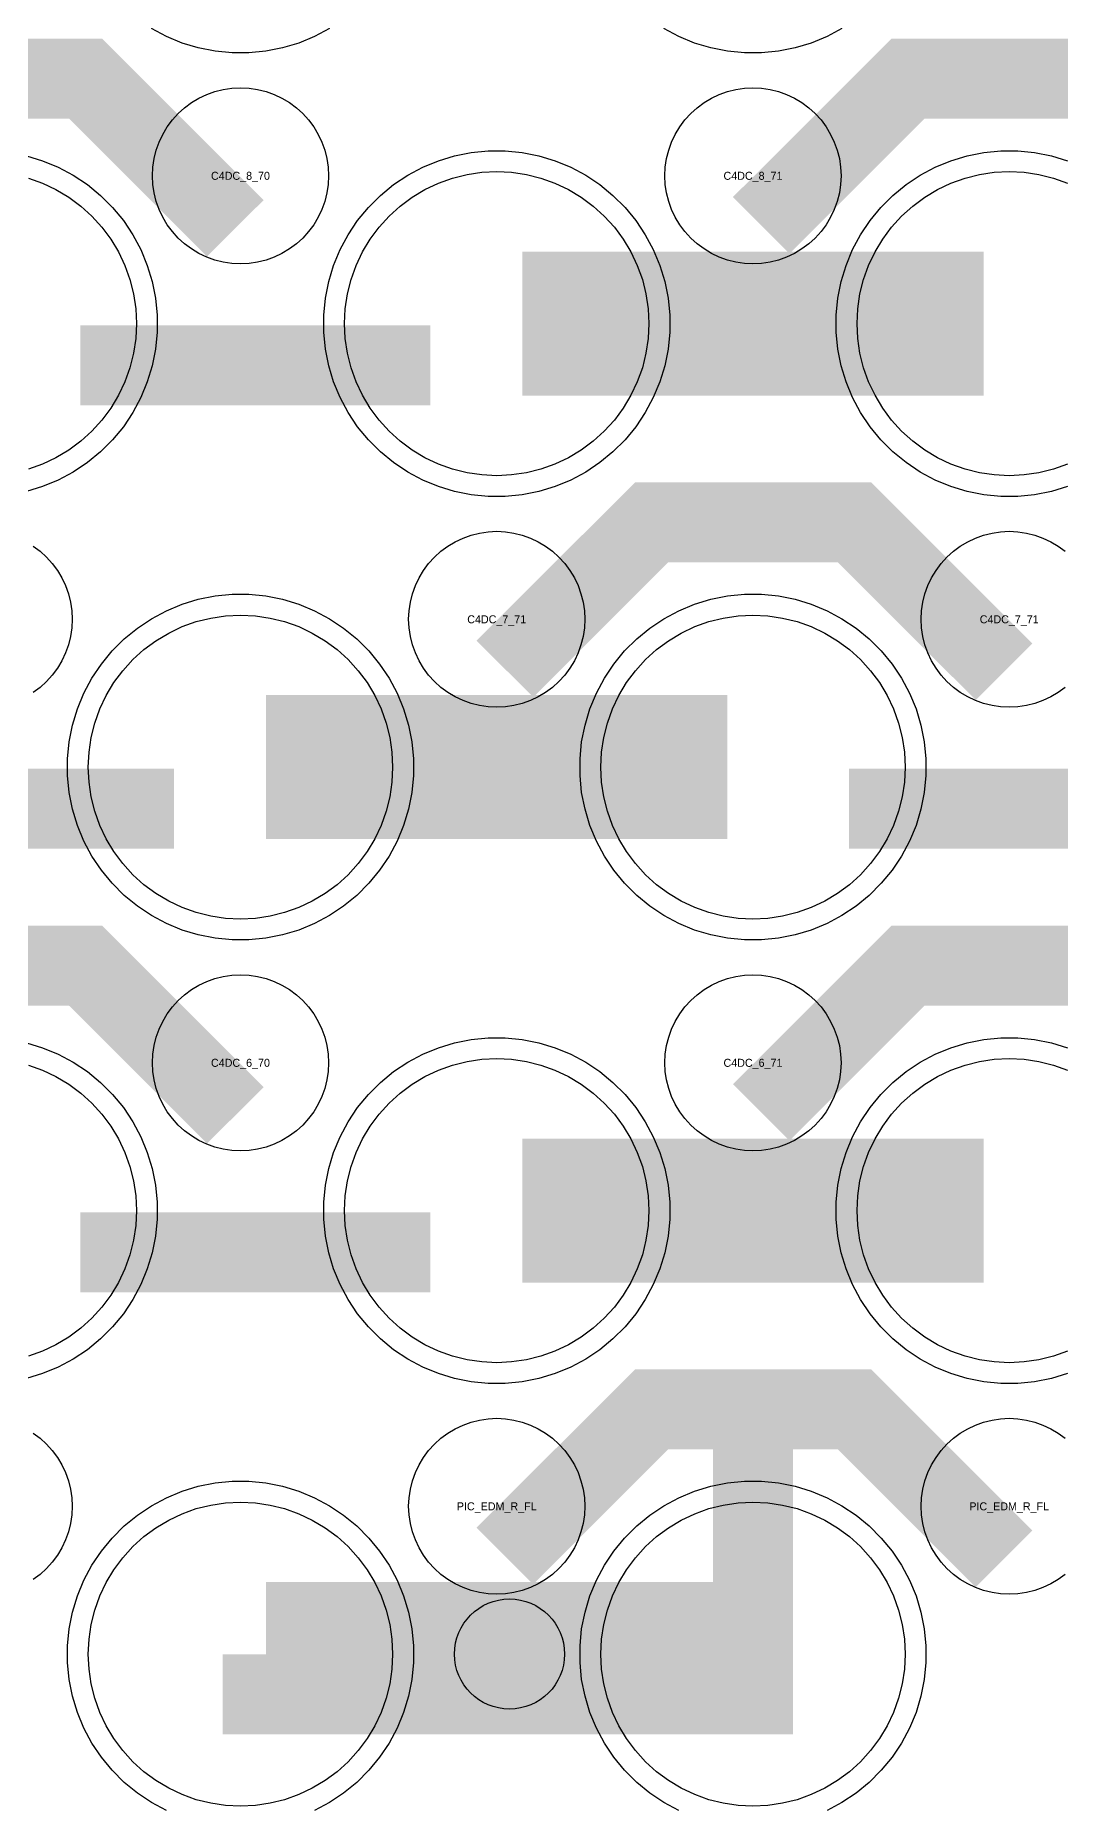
# Model space of a CAD drawing. Extents: x -11880 to 11880, y -14992 to 14992.
# Drawn here: x 10576 to 10896, y -14195 to -13641 of the extents above; entities that cross this region are included whole.
import ezdxf
from ezdxf.enums import TextEntityAlignment as Align

# ---------------------------------------------------------------- set-up
doc = ezdxf.new("R2010")
doc.units = 0
doc.header["$MEASUREMENT"] = 0
for name, color, linetype in [('GDS_775_DT_237', 138, 'CONTINUOUS'), ('RDL1_FS', 34, 'CONTINUOUS'), ('RDL_BS', 160, 'CONTINUOUS')]:
    doc.layers.add(name, color=color, linetype=linetype)

msp = doc.modelspace()

# ---------------------------------------------------------------- linework, layer by layer
at = {"layer": 'RDL1_FS'}
for points in [[(10720, -13778.559), (10715.343, -13778.33), (10710.732, -13777.646), (10706.209, -13776.514), (10701.819, -13774.942), (10697.605, -13772.95), (10693.605, -13770.552), (10689.86, -13767.774), (10686.406, -13764.644), (10683.276, -13761.19), (10680.498, -13757.445), (10678.1, -13753.445), (10676.108, -13749.231), (10674.536, -13744.841), (10673.404, -13740.318), (10672.72, -13735.707), (10672.491, -13731.05), (10672.72, -13726.393), (10673.404, -13721.782), (10674.536, -13717.259), (10676.108, -13712.869), (10678.1, -13708.655), (10680.498, -13704.655), (10683.276, -13700.91), (10686.406, -13697.456), (10689.86, -13694.326), (10693.605, -13691.548), (10697.605, -13689.15), (10701.819, -13687.158), (10706.209, -13685.586), (10710.732, -13684.454), (10715.343, -13683.77), (10720, -13683.541), (10724.657, -13683.77), (10729.268, -13684.454), (10733.791, -13685.586), (10738.181, -13687.158), (10742.395, -13689.15), (10746.395, -13691.548), (10750.14, -13694.326), (10753.594, -13697.456), (10756.724, -13700.91), (10759.502, -13704.655), (10761.9, -13708.655), (10763.892, -13712.869), (10765.464, -13717.259), (10766.596, -13721.782), (10767.28, -13726.393), (10767.509, -13731.05), (10767.28, -13735.707), (10766.596, -13740.318), (10765.464, -13744.841), (10763.892, -13749.231), (10761.9, -13753.445), (10759.502, -13757.445), (10756.724, -13761.19), (10753.594, -13764.644), (10750.14, -13767.774), (10746.395, -13770.552), (10742.395, -13772.95), (10738.181, -13774.942), (10733.791, -13776.514), (10729.268, -13777.646), (10724.657, -13778.33)], [(10640, -13917.124), (10635.343, -13916.895), (10630.732, -13916.211), (10626.209, -13915.079), (10621.819, -13913.507), (10617.605, -13911.515), (10613.605, -13909.117), (10609.86, -13906.339), (10606.406, -13903.209), (10603.276, -13899.755), (10600.498, -13896.01), (10598.1, -13892.01), (10596.108, -13887.796), (10594.536, -13883.406), (10593.404, -13878.883), (10592.72, -13874.272), (10592.491, -13869.615), (10592.72, -13864.958), (10593.404, -13860.347), (10594.536, -13855.824), (10596.108, -13851.434), (10598.1, -13847.22), (10600.498, -13843.22), (10603.276, -13839.475), (10606.406, -13836.021), (10609.86, -13832.891), (10613.605, -13830.113), (10617.605, -13827.715), (10621.819, -13825.723), (10626.209, -13824.151), (10630.732, -13823.019), (10635.343, -13822.335), (10640, -13822.106), (10644.657, -13822.335), (10649.268, -13823.019), (10653.791, -13824.151), (10658.181, -13825.723), (10662.395, -13827.715), (10666.395, -13830.113), (10670.14, -13832.891), (10673.594, -13836.021), (10676.724, -13839.475), (10679.502, -13843.22), (10681.9, -13847.22), (10683.892, -13851.434), (10685.464, -13855.824), (10686.596, -13860.347), (10687.28, -13864.958), (10687.509, -13869.615), (10687.28, -13874.272), (10686.596, -13878.883), (10685.464, -13883.406), (10683.892, -13887.796), (10681.9, -13892.01), (10679.502, -13896.01), (10676.724, -13899.755), (10673.594, -13903.209), (10670.14, -13906.339), (10666.395, -13909.117), (10662.395, -13911.515), (10658.181, -13913.507), (10653.791, -13915.079), (10649.268, -13916.211), (10644.657, -13916.895)], [(10800, -13917.124), (10795.343, -13916.895), (10790.732, -13916.211), (10786.209, -13915.079), (10781.819, -13913.507), (10777.605, -13911.515), (10773.605, -13909.117), (10769.86, -13906.339), (10766.406, -13903.209), (10763.276, -13899.755), (10760.498, -13896.01), (10758.1, -13892.01), (10756.108, -13887.796), (10754.536, -13883.406), (10753.404, -13878.883), (10752.72, -13874.272), (10752.491, -13869.615), (10752.72, -13864.958), (10753.404, -13860.347), (10754.536, -13855.824), (10756.108, -13851.434), (10758.1, -13847.22), (10760.498, -13843.22), (10763.276, -13839.475), (10766.406, -13836.021), (10769.86, -13832.891), (10773.605, -13830.113), (10777.605, -13827.715), (10781.819, -13825.723), (10786.209, -13824.151), (10790.732, -13823.019), (10795.343, -13822.335), (10800, -13822.106), (10804.657, -13822.335), (10809.268, -13823.019), (10813.791, -13824.151), (10818.181, -13825.723), (10822.395, -13827.715), (10826.395, -13830.113), (10830.14, -13832.891), (10833.594, -13836.021), (10836.724, -13839.475), (10839.502, -13843.22), (10841.9, -13847.22), (10843.892, -13851.434), (10845.464, -13855.824), (10846.596, -13860.347), (10847.28, -13864.958), (10847.509, -13869.615), (10847.28, -13874.272), (10846.596, -13878.883), (10845.464, -13883.406), (10843.892, -13887.796), (10841.9, -13892.01), (10839.502, -13896.01), (10836.724, -13899.755), (10833.594, -13903.209), (10830.14, -13906.339), (10826.395, -13909.117), (10822.395, -13911.515), (10818.181, -13913.507), (10813.791, -13915.079), (10809.268, -13916.211), (10804.657, -13916.895)], [(10720, -14055.689), (10715.343, -14055.46), (10710.732, -14054.776), (10706.209, -14053.644), (10701.819, -14052.072), (10697.605, -14050.08), (10693.605, -14047.682), (10689.86, -14044.904), (10686.406, -14041.774), (10683.276, -14038.32), (10680.498, -14034.575), (10678.1, -14030.575), (10676.108, -14026.361), (10674.536, -14021.971), (10673.404, -14017.448), (10672.72, -14012.837), (10672.491, -14008.18), (10672.72, -14003.523), (10673.404, -13998.912), (10674.536, -13994.389), (10676.108, -13989.999), (10678.1, -13985.785), (10680.498, -13981.785), (10683.276, -13978.04), (10686.406, -13974.586), (10689.86, -13971.456), (10693.605, -13968.678), (10697.605, -13966.28), (10701.819, -13964.288), (10706.209, -13962.716), (10710.732, -13961.584), (10715.343, -13960.9), (10720, -13960.671), (10724.657, -13960.9), (10729.268, -13961.584), (10733.791, -13962.716), (10738.181, -13964.288), (10742.395, -13966.28), (10746.395, -13968.678), (10750.14, -13971.456), (10753.594, -13974.586), (10756.724, -13978.04), (10759.502, -13981.785), (10761.9, -13985.785), (10763.892, -13989.999), (10765.464, -13994.389), (10766.596, -13998.912), (10767.28, -14003.523), (10767.509, -14008.18), (10767.28, -14012.837), (10766.596, -14017.448), (10765.464, -14021.971), (10763.892, -14026.361), (10761.9, -14030.575), (10759.502, -14034.575), (10756.724, -14038.32), (10753.594, -14041.774), (10750.14, -14044.904), (10746.395, -14047.682), (10742.395, -14050.08), (10738.181, -14052.072), (10733.791, -14053.644), (10729.268, -14054.776), (10724.657, -14055.46)], [(10640, -14194.254), (10635.343, -14194.025), (10630.732, -14193.341), (10626.209, -14192.209), (10621.819, -14190.637), (10617.605, -14188.645), (10613.605, -14186.247), (10609.86, -14183.469), (10606.406, -14180.339), (10603.276, -14176.885), (10600.498, -14173.14), (10598.1, -14169.14), (10596.108, -14164.926), (10594.536, -14160.536), (10593.404, -14156.013), (10592.72, -14151.402), (10592.491, -14146.745), (10592.72, -14142.088), (10593.404, -14137.477), (10594.536, -14132.954), (10596.108, -14128.564), (10598.1, -14124.35), (10600.498, -14120.35), (10603.276, -14116.605), (10606.406, -14113.151), (10609.86, -14110.021), (10613.605, -14107.243), (10617.605, -14104.845), (10621.819, -14102.853), (10626.209, -14101.281), (10630.732, -14100.149), (10635.343, -14099.465), (10640, -14099.236), (10644.657, -14099.465), (10649.268, -14100.149), (10653.791, -14101.281), (10658.181, -14102.853), (10662.395, -14104.845), (10666.395, -14107.243), (10670.14, -14110.021), (10673.594, -14113.151), (10676.724, -14116.605), (10679.502, -14120.35), (10681.9, -14124.35), (10683.892, -14128.564), (10685.464, -14132.954), (10686.596, -14137.477), (10687.28, -14142.088), (10687.509, -14146.745), (10687.28, -14151.402), (10686.596, -14156.013), (10685.464, -14160.536), (10683.892, -14164.926), (10681.9, -14169.14), (10679.502, -14173.14), (10676.724, -14176.885), (10673.594, -14180.339), (10670.14, -14183.469), (10666.395, -14186.247), (10662.395, -14188.645), (10658.181, -14190.637), (10653.791, -14192.209), (10649.268, -14193.341), (10644.657, -14194.025)], [(10800, -14194.254), (10795.343, -14194.025), (10790.732, -14193.341), (10786.209, -14192.209), (10781.819, -14190.637), (10777.605, -14188.645), (10773.605, -14186.247), (10769.86, -14183.469), (10766.406, -14180.339), (10763.276, -14176.885), (10760.498, -14173.14), (10758.1, -14169.14), (10756.108, -14164.926), (10754.536, -14160.536), (10753.404, -14156.013), (10752.72, -14151.402), (10752.491, -14146.745), (10752.72, -14142.088), (10753.404, -14137.477), (10754.536, -14132.954), (10756.108, -14128.564), (10758.1, -14124.35), (10760.498, -14120.35), (10763.276, -14116.605), (10766.406, -14113.151), (10769.86, -14110.021), (10773.605, -14107.243), (10777.605, -14104.845), (10781.819, -14102.853), (10786.209, -14101.281), (10790.732, -14100.149), (10795.343, -14099.465), (10800, -14099.236), (10804.657, -14099.465), (10809.268, -14100.149), (10813.791, -14101.281), (10818.181, -14102.853), (10822.395, -14104.845), (10826.395, -14107.243), (10830.14, -14110.021), (10833.594, -14113.151), (10836.724, -14116.605), (10839.502, -14120.35), (10841.9, -14124.35), (10843.892, -14128.564), (10845.464, -14132.954), (10846.596, -14137.477), (10847.28, -14142.088), (10847.509, -14146.745), (10847.28, -14151.402), (10846.596, -14156.013), (10845.464, -14160.536), (10843.892, -14164.926), (10841.9, -14169.14), (10839.502, -14173.14), (10836.724, -14176.885), (10833.594, -14180.339), (10830.14, -14183.469), (10826.395, -14186.247), (10822.395, -14188.645), (10818.181, -14190.637), (10813.791, -14192.209), (10809.268, -14193.341), (10804.657, -14194.025)]]:
    msp.add_lwpolyline(points, close=True, dxfattribs=at)
for points in [[(10898.181, -13774.942), (10893.791, -13776.514), (10889.268, -13777.646), (10884.657, -13778.33), (10880, -13778.559), (10875.343, -13778.33), (10870.732, -13777.646), (10866.209, -13776.514), (10861.819, -13774.942), (10857.605, -13772.95), (10853.605, -13770.552), (10849.86, -13767.774), (10846.406, -13764.644), (10843.276, -13761.19), (10840.498, -13757.445), (10838.1, -13753.445), (10836.108, -13749.231), (10834.536, -13744.841), (10833.404, -13740.318), (10832.72, -13735.707), (10832.491, -13731.05), (10832.72, -13726.393), (10833.404, -13721.782), (10834.536, -13717.259), (10836.108, -13712.869), (10838.1, -13708.655), (10840.498, -13704.655), (10843.276, -13700.91), (10846.406, -13697.456), (10849.86, -13694.326), (10853.605, -13691.548), (10857.605, -13689.15), (10861.819, -13687.158), (10866.209, -13685.586), (10870.732, -13684.454), (10875.343, -13683.77), (10880, -13683.541), (10884.657, -13683.77), (10889.268, -13684.454), (10893.791, -13685.586), (10898.181, -13687.158)], [(10573.791, -13685.586), (10578.181, -13687.158), (10582.395, -13689.15), (10586.395, -13691.548), (10590.14, -13694.326), (10593.594, -13697.456), (10596.724, -13700.91), (10599.502, -13704.655), (10601.9, -13708.655), (10603.892, -13712.869), (10605.464, -13717.259), (10606.596, -13721.782), (10607.28, -13726.393), (10607.509, -13731.05), (10607.28, -13735.707), (10606.596, -13740.318), (10605.464, -13744.841), (10603.892, -13749.231), (10601.9, -13753.445), (10599.502, -13757.445), (10596.724, -13761.19), (10593.594, -13764.644), (10590.14, -13767.774), (10586.395, -13770.552), (10582.395, -13772.95), (10578.181, -13774.942), (10573.791, -13776.514)], [(10898.181, -14052.072), (10893.791, -14053.644), (10889.268, -14054.776), (10884.657, -14055.46), (10880, -14055.689), (10875.343, -14055.46), (10870.732, -14054.776), (10866.209, -14053.644), (10861.819, -14052.072), (10857.605, -14050.08), (10853.605, -14047.682), (10849.86, -14044.904), (10846.406, -14041.774), (10843.276, -14038.32), (10840.498, -14034.575), (10838.1, -14030.575), (10836.108, -14026.361), (10834.536, -14021.971), (10833.404, -14017.448), (10832.72, -14012.837), (10832.491, -14008.18), (10832.72, -14003.523), (10833.404, -13998.912), (10834.536, -13994.389), (10836.108, -13989.999), (10838.1, -13985.785), (10840.498, -13981.785), (10843.276, -13978.04), (10846.406, -13974.586), (10849.86, -13971.456), (10853.605, -13968.678), (10857.605, -13966.28), (10861.819, -13964.288), (10866.209, -13962.716), (10870.732, -13961.584), (10875.343, -13960.9), (10880, -13960.671), (10884.657, -13960.9), (10889.268, -13961.584), (10893.791, -13962.716), (10898.181, -13964.288)], [(10573.791, -13962.716), (10578.181, -13964.288), (10582.395, -13966.28), (10586.395, -13968.678), (10590.14, -13971.456), (10593.594, -13974.586), (10596.724, -13978.04), (10599.502, -13981.785), (10601.9, -13985.785), (10603.892, -13989.999), (10605.464, -13994.389), (10606.596, -13998.912), (10607.28, -14003.523), (10607.509, -14008.18), (10607.28, -14012.837), (10606.596, -14017.448), (10605.464, -14021.971), (10603.892, -14026.361), (10601.9, -14030.575), (10599.502, -14034.575), (10596.724, -14038.32), (10593.594, -14041.774), (10590.14, -14044.904), (10586.395, -14047.682), (10582.395, -14050.08), (10578.181, -14052.072), (10573.791, -14053.644)]]:
    msp.add_lwpolyline(points, dxfattribs=at)
for points in [[(10728.002, -13731.05, 45, 45, 0), (10800.002, -13731.05, 45, 45, 0)], [(10800.002, -13731.05, 45, 45, 0), (10872.002, -13731.05, 45, 45, 0)], [(10648.002, -13869.615, 45, 45, 0), (10720.002, -13869.615, 45, 45, 0)], [(10720.002, -13869.615, 45, 45, 0), (10792.002, -13869.615, 45, 45, 0)], [(10728.002, -14008.18, 45, 45, 0), (10800.002, -14008.18, 45, 45, 0)], [(10800.002, -14008.18, 45, 45, 0), (10872.002, -14008.18, 45, 45, 0)], [(10648.002, -14146.745, 45, 45, 0), (10720.002, -14146.745, 45, 45, 0)], [(10720.002, -14146.745, 45, 45, 0), (10792.002, -14146.745, 45, 45, 0)]]:
    msp.add_lwpolyline(points, format="xyseb", dxfattribs=at)
msp.add_circle((10723.994, -14146.707), 17.2, dxfattribs=at)
at = {"layer": 'RDL_BS'}
for points in [[(10667.777, -13638.868), (10663.115, -13641.36), (10658.205, -13643.391), (10653.165, -13644.922), (10647.938, -13645.968), (10642.644, -13646.485), (10637.356, -13646.485), (10632.062, -13645.968), (10626.835, -13644.922), (10621.795, -13643.391), (10616.885, -13641.36), (10612.223, -13638.868)], [(10827.777, -13638.868), (10823.115, -13641.36), (10818.205, -13643.391), (10813.165, -13644.922), (10807.938, -13645.968), (10802.644, -13646.485), (10797.356, -13646.485), (10792.062, -13645.968), (10786.835, -13644.922), (10781.795, -13643.391), (10776.885, -13641.36), (10772.223, -13638.868)], [(10573.165, -13678.613), (10578.205, -13680.144), (10583.115, -13682.175), (10587.777, -13684.667), (10592.191, -13687.614), (10596.292, -13690.976), (10600.074, -13694.758), (10603.436, -13698.859), (10606.383, -13703.273), (10608.875, -13707.935), (10610.906, -13712.845), (10612.437, -13717.885), (10613.483, -13723.112), (10614, -13728.406), (10614, -13733.694), (10613.483, -13738.988), (10612.437, -13744.215), (10610.906, -13749.255), (10608.875, -13754.165), (10606.383, -13758.827), (10603.436, -13763.241), (10600.074, -13767.342), (10596.292, -13771.124), (10592.191, -13774.486), (10587.777, -13777.433), (10583.115, -13779.925), (10578.205, -13781.956), (10573.165, -13783.487)], [(10898.205, -13781.956), (10893.165, -13783.487), (10887.938, -13784.533), (10882.644, -13785.05), (10877.356, -13785.05), (10872.062, -13784.533), (10866.835, -13783.487), (10861.795, -13781.956), (10856.885, -13779.925), (10852.223, -13777.433), (10847.809, -13774.486), (10843.708, -13771.124), (10839.926, -13767.342), (10836.564, -13763.241), (10833.617, -13758.827), (10831.125, -13754.165), (10829.094, -13749.255), (10827.563, -13744.215), (10826.517, -13738.988), (10826, -13733.694), (10826, -13728.406), (10826.517, -13723.112), (10827.563, -13717.885), (10829.094, -13712.845), (10831.125, -13707.935), (10833.617, -13703.273), (10836.564, -13698.859), (10839.926, -13694.758), (10843.708, -13690.976), (10847.809, -13687.614), (10852.223, -13684.667), (10856.885, -13682.175), (10861.795, -13680.144), (10866.835, -13678.613), (10872.062, -13677.567), (10877.356, -13677.05), (10882.644, -13677.05), (10887.938, -13677.567), (10893.165, -13678.613), (10898.205, -13680.144)], [(10575.28, -13800.57), (10577.443, -13802.173), (10579.442, -13803.985), (10581.254, -13805.984), (10582.857, -13808.147), (10584.25, -13810.471), (10585.402, -13812.908), (10586.309, -13815.443), (10586.966, -13818.062), (10587.362, -13820.734), (10587.494, -13823.427), (10587.362, -13826.12), (10586.966, -13828.792), (10586.309, -13831.411), (10585.402, -13833.946), (10584.25, -13836.383), (10582.857, -13838.707), (10581.254, -13840.87), (10579.442, -13842.869), (10577.443, -13844.681), (10575.28, -13846.284)], [(10897.443, -13844.681), (10895.28, -13846.284), (10892.956, -13847.677), (10890.519, -13848.829), (10887.984, -13849.736), (10885.365, -13850.393), (10882.693, -13850.789), (10880, -13850.921), (10877.307, -13850.789), (10874.635, -13850.393), (10872.016, -13849.736), (10869.481, -13848.829), (10867.044, -13847.677), (10864.72, -13846.284), (10862.557, -13844.681), (10860.558, -13842.869), (10858.746, -13840.87), (10857.143, -13838.707), (10855.75, -13836.383), (10854.598, -13833.946), (10853.691, -13831.411), (10853.034, -13828.792), (10852.638, -13826.12), (10852.506, -13823.427), (10852.638, -13820.734), (10853.034, -13818.062), (10853.691, -13815.443), (10854.598, -13812.908), (10855.75, -13810.471), (10857.143, -13808.147), (10858.746, -13805.984), (10860.558, -13803.985), (10862.557, -13802.173), (10864.72, -13800.57), (10867.044, -13799.177), (10869.481, -13798.025), (10872.016, -13797.118), (10874.635, -13796.461), (10877.307, -13796.065), (10880, -13795.933), (10882.693, -13796.065), (10885.365, -13796.461), (10887.984, -13797.118), (10890.519, -13798.025), (10892.956, -13799.177), (10895.28, -13800.57), (10897.443, -13802.173)], [(10573.165, -13955.743), (10578.205, -13957.274), (10583.115, -13959.305), (10587.777, -13961.797), (10592.191, -13964.744), (10596.292, -13968.106), (10600.074, -13971.888), (10603.436, -13975.989), (10606.383, -13980.403), (10608.875, -13985.065), (10610.906, -13989.975), (10612.437, -13995.015), (10613.483, -14000.242), (10614, -14005.536), (10614, -14010.824), (10613.483, -14016.118), (10612.437, -14021.345), (10610.906, -14026.385), (10608.875, -14031.295), (10606.383, -14035.957), (10603.436, -14040.371), (10600.074, -14044.472), (10596.292, -14048.254), (10592.191, -14051.616), (10587.777, -14054.563), (10583.115, -14057.055), (10578.205, -14059.086), (10573.165, -14060.617)], [(10898.205, -14059.086), (10893.165, -14060.617), (10887.938, -14061.663), (10882.644, -14062.18), (10877.356, -14062.18), (10872.062, -14061.663), (10866.835, -14060.617), (10861.795, -14059.086), (10856.885, -14057.055), (10852.223, -14054.563), (10847.809, -14051.616), (10843.708, -14048.254), (10839.926, -14044.472), (10836.564, -14040.371), (10833.617, -14035.957), (10831.125, -14031.295), (10829.094, -14026.385), (10827.563, -14021.345), (10826.517, -14016.118), (10826, -14010.824), (10826, -14005.536), (10826.517, -14000.242), (10827.563, -13995.015), (10829.094, -13989.975), (10831.125, -13985.065), (10833.617, -13980.403), (10836.564, -13975.989), (10839.926, -13971.888), (10843.708, -13968.106), (10847.809, -13964.744), (10852.223, -13961.797), (10856.885, -13959.305), (10861.795, -13957.274), (10866.835, -13955.743), (10872.062, -13954.697), (10877.356, -13954.18), (10882.644, -13954.18), (10887.938, -13954.697), (10893.165, -13955.743), (10898.205, -13957.274)], [(10575.28, -14077.7), (10577.443, -14079.303), (10579.442, -14081.115), (10581.254, -14083.114), (10582.857, -14085.277), (10584.25, -14087.601), (10585.402, -14090.038), (10586.309, -14092.573), (10586.966, -14095.192), (10587.362, -14097.864), (10587.494, -14100.557), (10587.362, -14103.25), (10586.966, -14105.922), (10586.309, -14108.541), (10585.402, -14111.076), (10584.25, -14113.513), (10582.857, -14115.837), (10581.254, -14118), (10579.442, -14119.999), (10577.443, -14121.811), (10575.28, -14123.414)], [(10897.443, -14121.811), (10895.28, -14123.414), (10892.956, -14124.807), (10890.519, -14125.959), (10887.984, -14126.866), (10885.365, -14127.523), (10882.693, -14127.919), (10880, -14128.051), (10877.307, -14127.919), (10874.635, -14127.523), (10872.016, -14126.866), (10869.481, -14125.959), (10867.044, -14124.807), (10864.72, -14123.414), (10862.557, -14121.811), (10860.558, -14119.999), (10858.746, -14118), (10857.143, -14115.837), (10855.75, -14113.513), (10854.598, -14111.076), (10853.691, -14108.541), (10853.034, -14105.922), (10852.638, -14103.25), (10852.506, -14100.557), (10852.638, -14097.864), (10853.034, -14095.192), (10853.691, -14092.573), (10854.598, -14090.038), (10855.75, -14087.601), (10857.143, -14085.277), (10858.746, -14083.114), (10860.558, -14081.115), (10862.557, -14079.303), (10864.72, -14077.7), (10867.044, -14076.307), (10869.481, -14075.155), (10872.016, -14074.248), (10874.635, -14073.591), (10877.307, -14073.195), (10880, -14073.063), (10882.693, -14073.195), (10885.365, -14073.591), (10887.984, -14074.248), (10890.519, -14075.155), (10892.956, -14076.307), (10895.28, -14077.7), (10897.443, -14079.303)], [(10616.885, -14195.62), (10612.223, -14193.128), (10607.809, -14190.181), (10603.708, -14186.819), (10599.926, -14183.037), (10596.564, -14178.936), (10593.617, -14174.522), (10591.125, -14169.86), (10589.094, -14164.95), (10587.563, -14159.91), (10586.517, -14154.683), (10586, -14149.389), (10586, -14144.101), (10586.517, -14138.807), (10587.563, -14133.58), (10589.094, -14128.54), (10591.125, -14123.63), (10593.617, -14118.968), (10596.564, -14114.554), (10599.926, -14110.453), (10603.708, -14106.671), (10607.809, -14103.309), (10612.223, -14100.362), (10616.885, -14097.87), (10621.795, -14095.839), (10626.835, -14094.308), (10632.062, -14093.262), (10637.356, -14092.745), (10642.644, -14092.745), (10647.938, -14093.262), (10653.165, -14094.308), (10658.205, -14095.839), (10663.115, -14097.87), (10667.777, -14100.362), (10672.191, -14103.309), (10676.292, -14106.671), (10680.074, -14110.453), (10683.436, -14114.554), (10686.383, -14118.968), (10688.875, -14123.63), (10690.906, -14128.54), (10692.437, -14133.58), (10693.483, -14138.807), (10694, -14144.101), (10694, -14149.389), (10693.483, -14154.683), (10692.437, -14159.91), (10690.906, -14164.95), (10688.875, -14169.86), (10686.383, -14174.522), (10683.436, -14178.936), (10680.074, -14183.037), (10676.292, -14186.819), (10672.191, -14190.181), (10667.777, -14193.128), (10663.115, -14195.62)], [(10776.885, -14195.62), (10772.223, -14193.128), (10767.809, -14190.181), (10763.708, -14186.819), (10759.926, -14183.037), (10756.564, -14178.936), (10753.617, -14174.522), (10751.125, -14169.86), (10749.094, -14164.95), (10747.563, -14159.91), (10746.517, -14154.683), (10746, -14149.389), (10746, -14144.101), (10746.517, -14138.807), (10747.563, -14133.58), (10749.094, -14128.54), (10751.125, -14123.63), (10753.617, -14118.968), (10756.564, -14114.554), (10759.926, -14110.453), (10763.708, -14106.671), (10767.809, -14103.309), (10772.223, -14100.362), (10776.885, -14097.87), (10781.795, -14095.839), (10786.835, -14094.308), (10792.062, -14093.262), (10797.356, -14092.745), (10802.644, -14092.745), (10807.938, -14093.262), (10813.165, -14094.308), (10818.205, -14095.839), (10823.115, -14097.87), (10827.777, -14100.362), (10832.191, -14103.309), (10836.292, -14106.671), (10840.074, -14110.453), (10843.436, -14114.554), (10846.383, -14118.968), (10848.875, -14123.63), (10850.906, -14128.54), (10852.437, -14133.58), (10853.483, -14138.807), (10854, -14144.101), (10854, -14149.389), (10853.483, -14154.683), (10852.437, -14159.91), (10850.906, -14164.95), (10848.875, -14169.86), (10846.383, -14174.522), (10843.436, -14178.936), (10840.074, -14183.037), (10836.292, -14186.819), (10832.191, -14190.181), (10827.777, -14193.128), (10823.115, -14195.62)]]:
    msp.add_lwpolyline(points, dxfattribs=at)
for points in [[(10638.401, -13701.263, 25, 25, 0), (10591.687, -13654.549, 25, 25, 0), (10561.929, -13654.549, 25, 25, 0)], [(10802.562, -13700.364, 25, 25, 0), (10848.377, -13654.549, 25, 25, 0), (10881.93, -13654.549, 25, 25, 0)], [(10958.401, -13701.263, 25, 25, 0), (10911.687, -13654.549, 25, 25, 0), (10881.929, -13654.549, 25, 25, 0)], [(10590.016, -13744.063, 25, 25, 0), (10699.281, -13744.063, 25, 25, 0)], [(10722.562, -13838.929, 25, 25, 0), (10768.377, -13793.114, 25, 25, 0), (10801.93, -13793.114, 25, 25, 0)], [(10878.401, -13839.828, 25, 25, 0), (10831.687, -13793.114, 25, 25, 0), (10801.929, -13793.114, 25, 25, 0)], [(10510.016, -13882.628, 25, 25, 0), (10619.281, -13882.628, 25, 25, 0)], [(10830.016, -13882.628, 25, 25, 0), (10939.281, -13882.628, 25, 25, 0)], [(10638.401, -13978.393, 25, 25, 0), (10591.687, -13931.679, 25, 25, 0), (10561.929, -13931.679, 25, 25, 0)], [(10802.562, -13977.494, 25, 25, 0), (10848.377, -13931.679, 25, 25, 0), (10881.93, -13931.679, 25, 25, 0)], [(10958.401, -13978.393, 25, 25, 0), (10911.687, -13931.679, 25, 25, 0), (10881.929, -13931.679, 25, 25, 0)], [(10590.016, -14021.193, 25, 25, 0), (10699.281, -14021.193, 25, 25, 0)], [(10800, -14171.745, 25, 25, 0), (10800, -14057.744, 25, 25, 0)], [(10722.562, -14116.059, 25, 25, 0), (10768.377, -14070.244, 25, 25, 0), (10801.93, -14070.244, 25, 25, 0)], [(10878.401, -14116.958, 25, 25, 0), (10831.687, -14070.244, 25, 25, 0), (10801.929, -14070.244, 25, 25, 0)], [(10634.397, -14159.245, 25, 25, 0), (10812.5, -14159.245, 25, 25, 0)]]:
    msp.add_lwpolyline(points, format="xyseb", dxfattribs=at)
for points in [[(10640, -13712.356), (10637.307, -13712.224), (10634.635, -13711.828), (10632.016, -13711.171), (10629.481, -13710.264), (10627.044, -13709.112), (10624.72, -13707.719), (10622.557, -13706.116), (10620.558, -13704.304), (10618.746, -13702.305), (10617.143, -13700.142), (10615.75, -13697.818), (10614.598, -13695.381), (10613.691, -13692.846), (10613.034, -13690.227), (10612.638, -13687.555), (10612.506, -13684.862), (10612.638, -13682.169), (10613.034, -13679.497), (10613.691, -13676.878), (10614.598, -13674.343), (10615.75, -13671.906), (10617.143, -13669.582), (10618.746, -13667.419), (10620.558, -13665.42), (10622.557, -13663.608), (10624.72, -13662.005), (10627.044, -13660.612), (10629.481, -13659.46), (10632.016, -13658.553), (10634.635, -13657.896), (10637.307, -13657.5), (10640, -13657.368), (10642.693, -13657.5), (10645.365, -13657.896), (10647.984, -13658.553), (10650.519, -13659.46), (10652.956, -13660.612), (10655.28, -13662.005), (10657.443, -13663.608), (10659.442, -13665.42), (10661.254, -13667.419), (10662.857, -13669.582), (10664.25, -13671.906), (10665.402, -13674.343), (10666.309, -13676.878), (10666.966, -13679.497), (10667.362, -13682.169), (10667.494, -13684.862), (10667.362, -13687.555), (10666.966, -13690.227), (10666.309, -13692.846), (10665.402, -13695.381), (10664.25, -13697.818), (10662.857, -13700.142), (10661.254, -13702.305), (10659.442, -13704.304), (10657.443, -13706.116), (10655.28, -13707.719), (10652.956, -13709.112), (10650.519, -13710.264), (10647.984, -13711.171), (10645.365, -13711.828), (10642.693, -13712.224)], [(10800, -13712.356), (10797.307, -13712.224), (10794.635, -13711.828), (10792.016, -13711.171), (10789.481, -13710.264), (10787.044, -13709.112), (10784.72, -13707.719), (10782.557, -13706.116), (10780.558, -13704.304), (10778.746, -13702.305), (10777.143, -13700.142), (10775.75, -13697.818), (10774.598, -13695.381), (10773.691, -13692.846), (10773.034, -13690.227), (10772.638, -13687.555), (10772.506, -13684.862), (10772.638, -13682.169), (10773.034, -13679.497), (10773.691, -13676.878), (10774.598, -13674.343), (10775.75, -13671.906), (10777.143, -13669.582), (10778.746, -13667.419), (10780.558, -13665.42), (10782.557, -13663.608), (10784.72, -13662.005), (10787.044, -13660.612), (10789.481, -13659.46), (10792.016, -13658.553), (10794.635, -13657.896), (10797.307, -13657.5), (10800, -13657.368), (10802.693, -13657.5), (10805.365, -13657.896), (10807.984, -13658.553), (10810.519, -13659.46), (10812.956, -13660.612), (10815.28, -13662.005), (10817.443, -13663.608), (10819.442, -13665.42), (10821.254, -13667.419), (10822.857, -13669.582), (10824.25, -13671.906), (10825.402, -13674.343), (10826.309, -13676.878), (10826.966, -13679.497), (10827.362, -13682.169), (10827.494, -13684.862), (10827.362, -13687.555), (10826.966, -13690.227), (10826.309, -13692.846), (10825.402, -13695.381), (10824.25, -13697.818), (10822.857, -13700.142), (10821.254, -13702.305), (10819.442, -13704.304), (10817.443, -13706.116), (10815.28, -13707.719), (10812.956, -13709.112), (10810.519, -13710.264), (10807.984, -13711.171), (10805.365, -13711.828), (10802.693, -13712.224)], [(10717.356, -13785.05), (10712.062, -13784.533), (10706.835, -13783.487), (10701.795, -13781.956), (10696.885, -13779.925), (10692.223, -13777.433), (10687.809, -13774.486), (10683.708, -13771.124), (10679.926, -13767.342), (10676.564, -13763.241), (10673.617, -13758.827), (10671.125, -13754.165), (10669.094, -13749.255), (10667.563, -13744.215), (10666.517, -13738.988), (10666, -13733.694), (10666, -13728.406), (10666.517, -13723.112), (10667.563, -13717.885), (10669.094, -13712.845), (10671.125, -13707.935), (10673.617, -13703.273), (10676.564, -13698.859), (10679.926, -13694.758), (10683.708, -13690.976), (10687.809, -13687.614), (10692.223, -13684.667), (10696.885, -13682.175), (10701.795, -13680.144), (10706.835, -13678.613), (10712.062, -13677.567), (10717.356, -13677.05), (10722.644, -13677.05), (10727.938, -13677.567), (10733.165, -13678.613), (10738.205, -13680.144), (10743.115, -13682.175), (10747.777, -13684.667), (10752.191, -13687.614), (10756.292, -13690.976), (10760.074, -13694.758), (10763.436, -13698.859), (10766.383, -13703.273), (10768.875, -13707.935), (10770.906, -13712.845), (10772.437, -13717.885), (10773.483, -13723.112), (10774, -13728.406), (10774, -13733.694), (10773.483, -13738.988), (10772.437, -13744.215), (10770.906, -13749.255), (10768.875, -13754.165), (10766.383, -13758.827), (10763.436, -13763.241), (10760.074, -13767.342), (10756.292, -13771.124), (10752.191, -13774.486), (10747.777, -13777.433), (10743.115, -13779.925), (10738.205, -13781.956), (10733.165, -13783.487), (10727.938, -13784.533), (10722.644, -13785.05)], [(10720, -13850.921), (10717.307, -13850.789), (10714.635, -13850.393), (10712.016, -13849.736), (10709.481, -13848.829), (10707.044, -13847.677), (10704.72, -13846.284), (10702.557, -13844.681), (10700.558, -13842.869), (10698.746, -13840.87), (10697.143, -13838.707), (10695.75, -13836.383), (10694.598, -13833.946), (10693.691, -13831.411), (10693.034, -13828.792), (10692.638, -13826.12), (10692.506, -13823.427), (10692.638, -13820.734), (10693.034, -13818.062), (10693.691, -13815.443), (10694.598, -13812.908), (10695.75, -13810.471), (10697.143, -13808.147), (10698.746, -13805.984), (10700.558, -13803.985), (10702.557, -13802.173), (10704.72, -13800.57), (10707.044, -13799.177), (10709.481, -13798.025), (10712.016, -13797.118), (10714.635, -13796.461), (10717.307, -13796.065), (10720, -13795.933), (10722.693, -13796.065), (10725.365, -13796.461), (10727.984, -13797.118), (10730.519, -13798.025), (10732.956, -13799.177), (10735.28, -13800.57), (10737.443, -13802.173), (10739.442, -13803.985), (10741.254, -13805.984), (10742.857, -13808.147), (10744.25, -13810.471), (10745.402, -13812.908), (10746.309, -13815.443), (10746.966, -13818.062), (10747.362, -13820.734), (10747.494, -13823.427), (10747.362, -13826.12), (10746.966, -13828.792), (10746.309, -13831.411), (10745.402, -13833.946), (10744.25, -13836.383), (10742.857, -13838.707), (10741.254, -13840.87), (10739.442, -13842.869), (10737.443, -13844.681), (10735.28, -13846.284), (10732.956, -13847.677), (10730.519, -13848.829), (10727.984, -13849.736), (10725.365, -13850.393), (10722.693, -13850.789)], [(10637.356, -13923.615), (10632.062, -13923.098), (10626.835, -13922.052), (10621.795, -13920.521), (10616.885, -13918.49), (10612.223, -13915.998), (10607.809, -13913.051), (10603.708, -13909.689), (10599.926, -13905.907), (10596.564, -13901.806), (10593.617, -13897.392), (10591.125, -13892.73), (10589.094, -13887.82), (10587.563, -13882.78), (10586.517, -13877.553), (10586, -13872.259), (10586, -13866.971), (10586.517, -13861.677), (10587.563, -13856.45), (10589.094, -13851.41), (10591.125, -13846.5), (10593.617, -13841.838), (10596.564, -13837.424), (10599.926, -13833.323), (10603.708, -13829.541), (10607.809, -13826.179), (10612.223, -13823.232), (10616.885, -13820.74), (10621.795, -13818.709), (10626.835, -13817.178), (10632.062, -13816.132), (10637.356, -13815.615), (10642.644, -13815.615), (10647.938, -13816.132), (10653.165, -13817.178), (10658.205, -13818.709), (10663.115, -13820.74), (10667.777, -13823.232), (10672.191, -13826.179), (10676.292, -13829.541), (10680.074, -13833.323), (10683.436, -13837.424), (10686.383, -13841.838), (10688.875, -13846.5), (10690.906, -13851.41), (10692.437, -13856.45), (10693.483, -13861.677), (10694, -13866.971), (10694, -13872.259), (10693.483, -13877.553), (10692.437, -13882.78), (10690.906, -13887.82), (10688.875, -13892.73), (10686.383, -13897.392), (10683.436, -13901.806), (10680.074, -13905.907), (10676.292, -13909.689), (10672.191, -13913.051), (10667.777, -13915.998), (10663.115, -13918.49), (10658.205, -13920.521), (10653.165, -13922.052), (10647.938, -13923.098), (10642.644, -13923.615)], [(10797.356, -13923.615), (10792.062, -13923.098), (10786.835, -13922.052), (10781.795, -13920.521), (10776.885, -13918.49), (10772.223, -13915.998), (10767.809, -13913.051), (10763.708, -13909.689), (10759.926, -13905.907), (10756.564, -13901.806), (10753.617, -13897.392), (10751.125, -13892.73), (10749.094, -13887.82), (10747.563, -13882.78), (10746.517, -13877.553), (10746, -13872.259), (10746, -13866.971), (10746.517, -13861.677), (10747.563, -13856.45), (10749.094, -13851.41), (10751.125, -13846.5), (10753.617, -13841.838), (10756.564, -13837.424), (10759.926, -13833.323), (10763.708, -13829.541), (10767.809, -13826.179), (10772.223, -13823.232), (10776.885, -13820.74), (10781.795, -13818.709), (10786.835, -13817.178), (10792.062, -13816.132), (10797.356, -13815.615), (10802.644, -13815.615), (10807.938, -13816.132), (10813.165, -13817.178), (10818.205, -13818.709), (10823.115, -13820.74), (10827.777, -13823.232), (10832.191, -13826.179), (10836.292, -13829.541), (10840.074, -13833.323), (10843.436, -13837.424), (10846.383, -13841.838), (10848.875, -13846.5), (10850.906, -13851.41), (10852.437, -13856.45), (10853.483, -13861.677), (10854, -13866.971), (10854, -13872.259), (10853.483, -13877.553), (10852.437, -13882.78), (10850.906, -13887.82), (10848.875, -13892.73), (10846.383, -13897.392), (10843.436, -13901.806), (10840.074, -13905.907), (10836.292, -13909.689), (10832.191, -13913.051), (10827.777, -13915.998), (10823.115, -13918.49), (10818.205, -13920.521), (10813.165, -13922.052), (10807.938, -13923.098), (10802.644, -13923.615)], [(10640, -13989.486), (10637.307, -13989.354), (10634.635, -13988.958), (10632.016, -13988.301), (10629.481, -13987.394), (10627.044, -13986.242), (10624.72, -13984.849), (10622.557, -13983.246), (10620.558, -13981.434), (10618.746, -13979.435), (10617.143, -13977.272), (10615.75, -13974.948), (10614.598, -13972.511), (10613.691, -13969.976), (10613.034, -13967.357), (10612.638, -13964.685), (10612.506, -13961.992), (10612.638, -13959.299), (10613.034, -13956.627), (10613.691, -13954.008), (10614.598, -13951.473), (10615.75, -13949.036), (10617.143, -13946.712), (10618.746, -13944.549), (10620.558, -13942.55), (10622.557, -13940.738), (10624.72, -13939.135), (10627.044, -13937.742), (10629.481, -13936.59), (10632.016, -13935.683), (10634.635, -13935.026), (10637.307, -13934.63), (10640, -13934.498), (10642.693, -13934.63), (10645.365, -13935.026), (10647.984, -13935.683), (10650.519, -13936.59), (10652.956, -13937.742), (10655.28, -13939.135), (10657.443, -13940.738), (10659.442, -13942.55), (10661.254, -13944.549), (10662.857, -13946.712), (10664.25, -13949.036), (10665.402, -13951.473), (10666.309, -13954.008), (10666.966, -13956.627), (10667.362, -13959.299), (10667.494, -13961.992), (10667.362, -13964.685), (10666.966, -13967.357), (10666.309, -13969.976), (10665.402, -13972.511), (10664.25, -13974.948), (10662.857, -13977.272), (10661.254, -13979.435), (10659.442, -13981.434), (10657.443, -13983.246), (10655.28, -13984.849), (10652.956, -13986.242), (10650.519, -13987.394), (10647.984, -13988.301), (10645.365, -13988.958), (10642.693, -13989.354)], [(10800, -13989.486), (10797.307, -13989.354), (10794.635, -13988.958), (10792.016, -13988.301), (10789.481, -13987.394), (10787.044, -13986.242), (10784.72, -13984.849), (10782.557, -13983.246), (10780.558, -13981.434), (10778.746, -13979.435), (10777.143, -13977.272), (10775.75, -13974.948), (10774.598, -13972.511), (10773.691, -13969.976), (10773.034, -13967.357), (10772.638, -13964.685), (10772.506, -13961.992), (10772.638, -13959.299), (10773.034, -13956.627), (10773.691, -13954.008), (10774.598, -13951.473), (10775.75, -13949.036), (10777.143, -13946.712), (10778.746, -13944.549), (10780.558, -13942.55), (10782.557, -13940.738), (10784.72, -13939.135), (10787.044, -13937.742), (10789.481, -13936.59), (10792.016, -13935.683), (10794.635, -13935.026), (10797.307, -13934.63), (10800, -13934.498), (10802.693, -13934.63), (10805.365, -13935.026), (10807.984, -13935.683), (10810.519, -13936.59), (10812.956, -13937.742), (10815.28, -13939.135), (10817.443, -13940.738), (10819.442, -13942.55), (10821.254, -13944.549), (10822.857, -13946.712), (10824.25, -13949.036), (10825.402, -13951.473), (10826.309, -13954.008), (10826.966, -13956.627), (10827.362, -13959.299), (10827.494, -13961.992), (10827.362, -13964.685), (10826.966, -13967.357), (10826.309, -13969.976), (10825.402, -13972.511), (10824.25, -13974.948), (10822.857, -13977.272), (10821.254, -13979.435), (10819.442, -13981.434), (10817.443, -13983.246), (10815.28, -13984.849), (10812.956, -13986.242), (10810.519, -13987.394), (10807.984, -13988.301), (10805.365, -13988.958), (10802.693, -13989.354)], [(10717.356, -14062.18), (10712.062, -14061.663), (10706.835, -14060.617), (10701.795, -14059.086), (10696.885, -14057.055), (10692.223, -14054.563), (10687.809, -14051.616), (10683.708, -14048.254), (10679.926, -14044.472), (10676.564, -14040.371), (10673.617, -14035.957), (10671.125, -14031.295), (10669.094, -14026.385), (10667.563, -14021.345), (10666.517, -14016.118), (10666, -14010.824), (10666, -14005.536), (10666.517, -14000.242), (10667.563, -13995.015), (10669.094, -13989.975), (10671.125, -13985.065), (10673.617, -13980.403), (10676.564, -13975.989), (10679.926, -13971.888), (10683.708, -13968.106), (10687.809, -13964.744), (10692.223, -13961.797), (10696.885, -13959.305), (10701.795, -13957.274), (10706.835, -13955.743), (10712.062, -13954.697), (10717.356, -13954.18), (10722.644, -13954.18), (10727.938, -13954.697), (10733.165, -13955.743), (10738.205, -13957.274), (10743.115, -13959.305), (10747.777, -13961.797), (10752.191, -13964.744), (10756.292, -13968.106), (10760.074, -13971.888), (10763.436, -13975.989), (10766.383, -13980.403), (10768.875, -13985.065), (10770.906, -13989.975), (10772.437, -13995.015), (10773.483, -14000.242), (10774, -14005.536), (10774, -14010.824), (10773.483, -14016.118), (10772.437, -14021.345), (10770.906, -14026.385), (10768.875, -14031.295), (10766.383, -14035.957), (10763.436, -14040.371), (10760.074, -14044.472), (10756.292, -14048.254), (10752.191, -14051.616), (10747.777, -14054.563), (10743.115, -14057.055), (10738.205, -14059.086), (10733.165, -14060.617), (10727.938, -14061.663), (10722.644, -14062.18)], [(10720, -14128.051), (10717.307, -14127.919), (10714.635, -14127.523), (10712.016, -14126.866), (10709.481, -14125.959), (10707.044, -14124.807), (10704.72, -14123.414), (10702.557, -14121.811), (10700.558, -14119.999), (10698.746, -14118), (10697.143, -14115.837), (10695.75, -14113.513), (10694.598, -14111.076), (10693.691, -14108.541), (10693.034, -14105.922), (10692.638, -14103.25), (10692.506, -14100.557), (10692.638, -14097.864), (10693.034, -14095.192), (10693.691, -14092.573), (10694.598, -14090.038), (10695.75, -14087.601), (10697.143, -14085.277), (10698.746, -14083.114), (10700.558, -14081.115), (10702.557, -14079.303), (10704.72, -14077.7), (10707.044, -14076.307), (10709.481, -14075.155), (10712.016, -14074.248), (10714.635, -14073.591), (10717.307, -14073.195), (10720, -14073.063), (10722.693, -14073.195), (10725.365, -14073.591), (10727.984, -14074.248), (10730.519, -14075.155), (10732.956, -14076.307), (10735.28, -14077.7), (10737.443, -14079.303), (10739.442, -14081.115), (10741.254, -14083.114), (10742.857, -14085.277), (10744.25, -14087.601), (10745.402, -14090.038), (10746.309, -14092.573), (10746.966, -14095.192), (10747.362, -14097.864), (10747.494, -14100.557), (10747.362, -14103.25), (10746.966, -14105.922), (10746.309, -14108.541), (10745.402, -14111.076), (10744.25, -14113.513), (10742.857, -14115.837), (10741.254, -14118), (10739.442, -14119.999), (10737.443, -14121.811), (10735.28, -14123.414), (10732.956, -14124.807), (10730.519, -14125.959), (10727.984, -14126.866), (10725.365, -14127.523), (10722.693, -14127.919)]]:
    msp.add_lwpolyline(points, close=True, dxfattribs=at)

# ---------------------------------------------------------------- texts
at = {"layer": 'GDS_775_DT_237'}
for s, p in [('C4DC_8_70', (10640, -13684.862)), ('C4DC_8_70', (10640, -13684.862)), ('C4DC_8_71', (10800, -13684.862)), ('C4DC_8_71', (10800, -13684.862)), ('C4DC_7_71', (10720, -13823.427)), ('C4DC_7_71', (10720, -13823.427)), ('C4DC_7_71', (10880, -13823.427)), ('C4DC_7_71', (10880, -13823.427)), ('C4DC_6_70', (10640, -13961.992)), ('C4DC_6_70', (10640, -13961.992)), ('C4DC_6_71', (10800, -13961.992)), ('C4DC_6_71', (10800, -13961.992)), ('PIC_EDM_R_FL', (10720, -14100.557)), ('PIC_EDM_R_FL', (10720, -14100.557)), ('PIC_EDM_R_FL', (10880, -14100.557)), ('PIC_EDM_R_FL', (10880, -14100.557))]:
    msp.add_text(s, height=2.5, dxfattribs=at).set_placement(p, align=Align.MIDDLE_CENTER)

doc.saveas('drawing.dxf')
